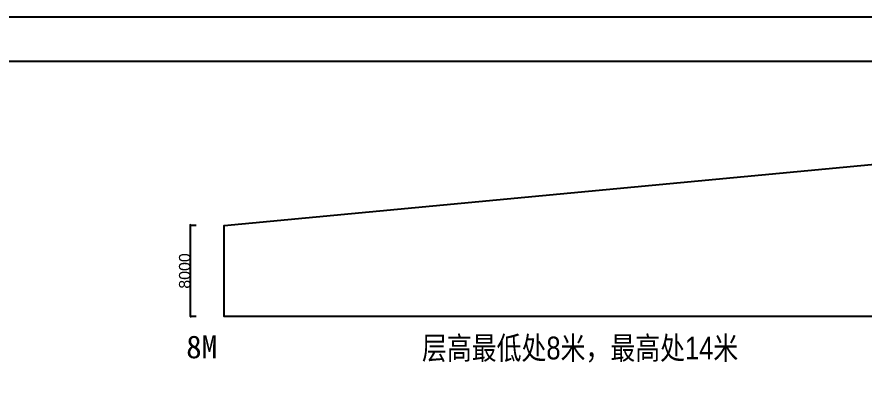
# Model space of a CAD drawing. Header units: inches. Extents: x -449189 to -231461, y -105857 to 48108.
# Drawn here: x -367516 to -293235, y 15486 to 48108 of the extents above; entities that cross this region are included whole.
import ezdxf

# ---------------------------------------------------------------- set-up
doc = ezdxf.new("R2010")
doc.units = ezdxf.units.IN
doc.header["$MEASUREMENT"] = 0
doc.layers.add('AC', color=7, linetype='Continuous', lineweight=5)
doc.layers.add('AREATEXT', color=3, linetype='Continuous')
doc.layers.add('WALL', color=255, linetype='Continuous')
doc.styles.add('BLKBLD', font='STXIHEI.TTF', dxfattribs={"height": 0.45})
doc.styles.get("Standard").update_dxf_attribs({"font": 'arial.ttf'})
doc.dimstyles.new('DIM-200MM', dxfattribs={"dimtxt": 1000, "dimasz": 120, "dimexe": 10, "dimexo": 10, "dimgap": 0.7, "dimtad": 1, "dimdec": 0, "dimrnd": 5, "dimzin": 1, "dimdsep": 46, "dimtxsty": 'Standard', "dimblk": 'OBLIQUE', "dimcen": 0.5, "dimdle": 1, "dimclrd": 256, "dimclre": 256, "dimclrt": 7, "dimaunit": 1, "dimadec": 0, "dimazin": 0, "dimtfac": 1, "dimtdec": 0, "dimtix": 1, "dimtmove": 2, "dimatfit": 3, "dimfxl": 0, "dimtolj": 1, "dimtzin": 1, "dimarcsym": 0})

# ---------------------------------------------------------------- blocks, each defined once
blk = doc.blocks.new('_Oblique')
at = {"color": 0, "linetype": 'ByBlock', "lineweight": -2}
blk.add_line((-0.5, -0.5), (0.5, 0.5), dxfattribs=at)
blk = doc.blocks.new('*D212')
at = {"layer": 'DEFPOINTS', "color": 0, "transparency": 16777216}
for p in [(-352291, 29838), (-349348, 29838), (-349348, 21838)]:
    blk.add_point(p, dxfattribs=at)
at = {"layer": 'WALL', "lineweight": -2, "transparency": 16777216}
for p, q in [((-351791, 29838), (-352301, 29838)), ((-352291, 21837), (-352291, 29839)), ((-351791, 21838), (-352301, 21838))]:
    blk.add_line(p, q, dxfattribs=at)
at = {"layer": 'WALL', "lineweight": -2, "transparency": 16777216, "xscale": 120, "yscale": 120, "zscale": 120}
for p, rotation in [((-352291, 29838), 90), ((-352291, 21838), 270)]:
    blk.add_blockref('_Oblique', p, dxfattribs=dict(at, rotation=rotation))
at = {"layer": 'WALL', "color": 7, "transparency": 16777216, "insert": (-352802, 25838), "char_height": 1000, "attachment_point": 5, "rotation": 90}
blk.add_mtext('\\A1;8000', dxfattribs=at)

msp = doc.modelspace()

# ---------------------------------------------------------------- linework, layer by layer
for points in [[(-449188.8899, -95488.6722), (-449188.8899, 48108.1278), (-241828.8899, 48108.1278)], [(-285448.0417, 21837.6179), (-349347.9542, 21837.6179), (-349347.9542, 29837.6179), (-285448.0417, 35837.6179), (-285448.0417, 21837.6179)]]:
    msp.add_lwpolyline(points)
msp.add_lwpolyline([(-446078.4899, 44220.1278), (-234571.2899, 44220.1278), (-234571.2899, -101968.6722), (-446078.4899, -101968.6722)], close=True)

# ---------------------------------------------------------------- texts
at = {"layer": 'AC', "width": 0.8}
msp.add_text('层高最低处8米，最高处14米', height=2000, dxfattribs=at).set_placement((-332001.0371, 18084.7263))
at = {"layer": 'AREATEXT', "color": 1, "style": 'BLKBLD'}
msp.add_text('8M', height=2000, dxfattribs=at).set_placement((-352676.4955, 18182.696))

# ---------------------------------------------------------------- dimensions: what is measured, and where the dimension line sits
at = {"layer": 'WALL', "color": 0}
dim = msp.add_aligned_dim(p1=(-349347.9542, 21837.6179), p2=(-349347.9542, 29837.6179), distance=2942.9617, dimstyle='DIM-200MM', override={"dimtxsty": 'Standard'}, dxfattribs=at)
dim.commit()
dim.dimension.update_dxf_attribs({"geometry": '*D212', "text_midpoint": (-352802.1889, 25837.6179)})

doc.saveas('drawing.dxf')
